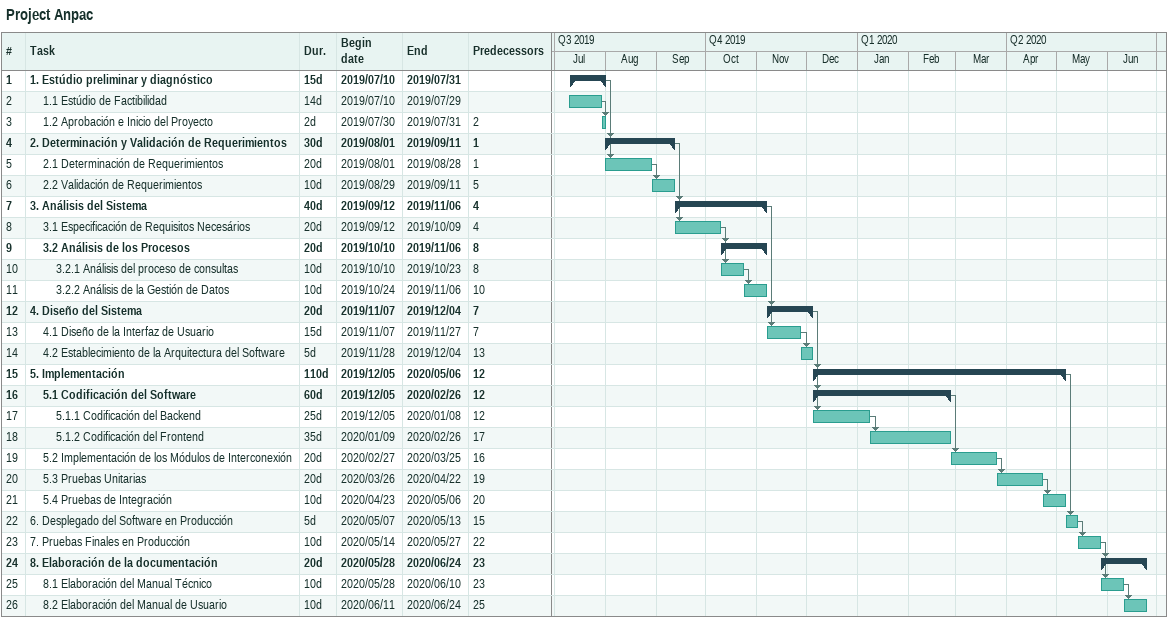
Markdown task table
Project Anpac

| ID | Level | Task | Duration | Start | Finish | Predecessors |
|---|---|---|---|---|---|---|
| 1 | 1 | **1. Estúdio preliminar y diagnóstico** | 15d | 2019-07-10 | 2019-07-31 |  |
| 2 | 2 | 1.1 Estúdio de Factibilidad | 14d | 2019-07-10 | 2019-07-29 |  |
| 3 | 2 | 1.2 Aprobación e Inicio del Proyecto | 2d | 2019-07-30 | 2019-07-31 | 2 |
| 4 | 1 | **2. Determinación y Validación de Requerimientos** | 30d | 2019-08-01 | 2019-09-11 | 1 |
| 5 | 2 | 2.1 Determinación de Requerimientos | 20d | 2019-08-01 | 2019-08-28 | 1 |
| 6 | 2 | 2.2 Validación de Requerimientos | 10d | 2019-08-29 | 2019-09-11 | 5 |
| 7 | 1 | **3. Análisis del Sistema** | 40d | 2019-09-12 | 2019-11-06 | 4 |
| 8 | 2 | 3.1 Especificación de Requisitos Necesários | 20d | 2019-09-12 | 2019-10-09 | 4 |
| 9 | 2 | **3.2 Análisis de los Procesos** | 20d | 2019-10-10 | 2019-11-06 | 8 |
| 10 | 3 | 3.2.1 Análisis del proceso de consultas | 10d | 2019-10-10 | 2019-10-23 | 8 |
| 11 | 3 | 3.2.2 Análisis de la Gestión de Datos | 10d | 2019-10-24 | 2019-11-06 | 10 |
| 12 | 1 | **4. Diseño del Sistema** | 20d | 2019-11-07 | 2019-12-04 | 7 |
| 13 | 2 | 4.1 Diseño de la Interfaz de Usuario | 15d | 2019-11-07 | 2019-11-27 | 7 |
| 14 | 2 | 4.2 Establecimiento de la Arquitectura del Software | 5d | 2019-11-28 | 2019-12-04 | 13 |
| 15 | 1 | **5. Implementación** | 110d | 2019-12-05 | 2020-05-06 | 12 |
| 16 | 2 | **5.1 Codificación del Software** | 60d | 2019-12-05 | 2020-02-26 | 12 |
| 17 | 3 | 5.1.1 Codificación del Backend | 25d | 2019-12-05 | 2020-01-08 | 12 |
| 18 | 3 | 5.1.2 Codificación del Frontend | 35d | 2020-01-09 | 2020-02-26 | 17 |
| 19 | 2 | 5.2 Implementación de los Módulos de Interconexión | 20d | 2020-02-27 | 2020-03-25 | 16 |
| 20 | 2 | 5.3 Pruebas Unitarias | 20d | 2020-03-26 | 2020-04-22 | 19 |
| 21 | 2 | 5.4 Pruebas de Integración | 10d | 2020-04-23 | 2020-05-06 | 20 |
| 22 | 1 | 6. Desplegado del Software en Producción | 5d | 2020-05-07 | 2020-05-13 | 15 |
| 23 | 1 | 7. Pruebas Finales en Producción | 10d | 2020-05-14 | 2020-05-27 | 22 |
| 24 | 1 | **8. Elaboración de la documentación** | 20d | 2020-05-28 | 2020-06-24 | 23 |
| 25 | 2 | 8.1 Elaboración del Manual Técnico | 10d | 2020-05-28 | 2020-06-10 | 23 |
| 26 | 2 | 8.2 Elaboración del Manual de Usuario | 10d | 2020-06-11 | 2020-06-24 | 25 |
